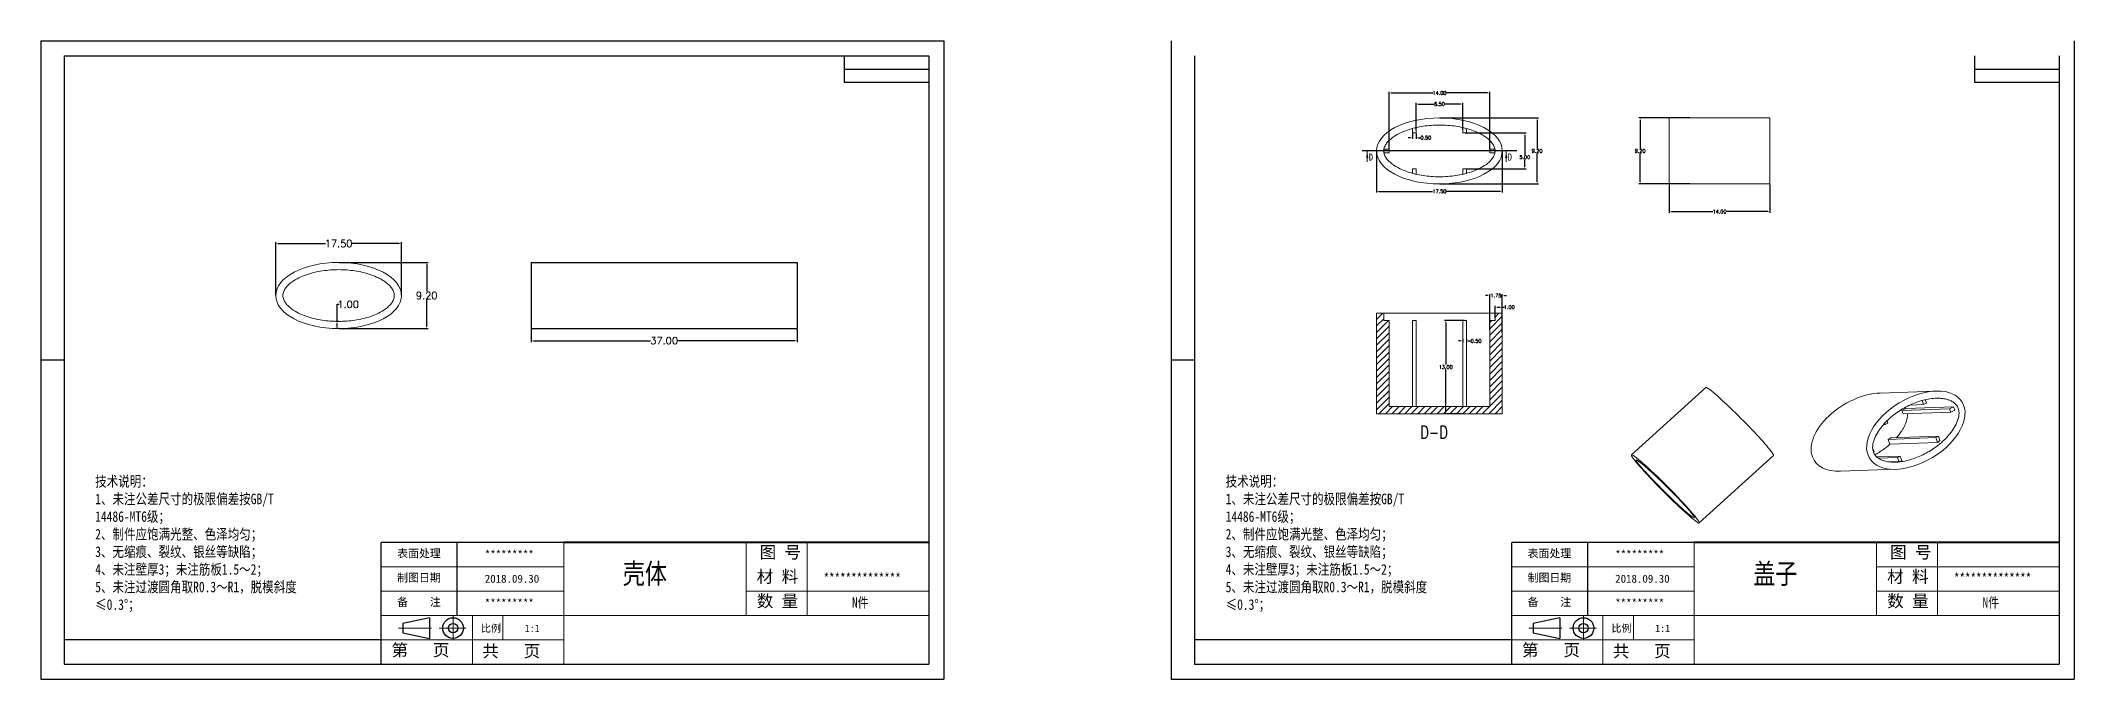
# Model space of a CAD drawing. Header units: inches. Extents: x 2021 to 2602, y 573 to 662.
# Drawn here: x 2318.5 to 2601.5, y 573 to 661.8 of the extents above; entities that cross this region are included whole.
import ezdxf

# ---------------------------------------------------------------- set-up
doc = ezdxf.new("R2010")
doc.units = ezdxf.units.IN
doc.linetypes.add('CENTER2', pattern=[28.575, 19.05, -3.175, 3.175, -3.175])
doc.layers.add('文字', color=81, linetype='Continuous')
for name, color, linetype, lineweight in [('粗实线', 7, 'Continuous', 30), ('细实线', 3, 'Continuous', 9), ('细点划线', 2, 'CENTER2', 9)]:
    doc.layers.add(name, color=color, linetype=linetype, lineweight=lineweight)
doc.styles.add('SLDTEXTSTYLE3', font='TXT', dxfattribs={"width": 0.75, "bigfont": 'bigfont'})
doc.styles.add('SLDTEXTSTYLE6', font='TXT', dxfattribs={"width": 0.7})
doc.styles.get("Standard").update_dxf_attribs({"font": 'txt', "bigfont": 'gbcbig.shx'})
doc.styles.add('宋体', font='', dxfattribs={"width": 0.8, "height": 3.5})
doc.styles.get('宋体').set_extended_font_data('SimSun')
doc.dimstyles.new('1', dxfattribs={"dimtxt": 0.5, "dimasz": 0.3, "dimexe": 0.18, "dimexo": 0.0625, "dimgap": 0.09, "dimtad": 0, "dimtih": 1, "dimtoh": 1, "dimzin": 0, "dimdsep": 46, "dimtxsty": 'Standard', "dimcen": 0, "dimadec": 0, "dimazin": 2, "dimtfac": 1, "dimtofl": 0, "dimtmove": 0, "dimatfit": 3, "dimfxl": 0, "dimtolj": 1, "dimtzin": 0, "dimarcsym": 0})
doc.dimstyles.new('1.5', dxfattribs={"dimtxt": 1, "dimasz": 0.3, "dimexe": 0.18, "dimexo": 0.0625, "dimgap": 0.09, "dimtad": 0, "dimtih": 1, "dimtoh": 1, "dimzin": 0, "dimdsep": 46, "dimtxsty": 'Standard', "dimcen": 0, "dimadec": 0, "dimazin": 2, "dimtfac": 1, "dimtofl": 0, "dimtmove": 0, "dimatfit": 3, "dimfxl": 0, "dimtolj": 1, "dimtzin": 0, "dimarcsym": 0})

# ---------------------------------------------------------------- blocks, each defined once
blk = doc.blocks.new('*D164')
at = {"color": 0, "lineweight": -2, "transparency": 16777216}
for p, q in [((2504.41, 646.43), (2504.41, 640.69)), ((2521.91, 646.43), (2521.91, 640.69)), ((2504.71, 640.87), (2512.19, 640.87)), ((2521.61, 640.87), (2514.12, 640.87))]:
    blk.add_line(p, q, dxfattribs=at)
at = {"color": 0, "transparency": 16777216}
for points in [[(2504.71, 640.92), (2504.71, 640.82), (2504.41, 640.87)], [(2521.61, 640.92), (2521.61, 640.82), (2521.91, 640.87)]]:
    blk.add_solid(points, dxfattribs=at)
at = {"layer": 'Defpoints', "color": 0, "transparency": 16777216}
for p in [(2504.41, 646.5), (2521.91, 646.5), (2521.91, 640.87)]:
    blk.add_point(p, dxfattribs=at)
at = {"color": 0, "transparency": 16777216, "insert": (2513.16, 640.87), "char_height": 0.5, "attachment_point": 5}
blk.add_mtext('\\A1;17.50', dxfattribs=at)
blk = doc.blocks.new('*D165')
at = {"color": 0, "lineweight": -2, "transparency": 16777216}
for p, q in [((2513.22, 651.1), (2526.93, 651.1)), ((2526.75, 650.8), (2526.75, 646.84)), ((2526.75, 642.2), (2526.75, 646.16)), ((2513.22, 641.9), (2526.93, 641.9))]:
    blk.add_line(p, q, dxfattribs=at)
at = {"color": 0, "transparency": 16777216}
for points in [[(2526.7, 650.8), (2526.8, 650.8), (2526.75, 651.1)], [(2526.7, 642.2), (2526.8, 642.2), (2526.75, 641.9)]]:
    blk.add_solid(points, dxfattribs=at)
at = {"layer": 'Defpoints', "color": 0, "transparency": 16777216}
for p in [(2513.16, 651.1), (2526.75, 651.1), (2513.16, 641.9)]:
    blk.add_point(p, dxfattribs=at)
at = {"color": 0, "transparency": 16777216, "insert": (2526.75, 646.5), "char_height": 0.5, "attachment_point": 5}
blk.add_mtext('\\A1;9.20', dxfattribs=at)
blk = doc.blocks.new('*D166')
at = {"color": 0, "lineweight": -2, "transparency": 16777216}
for p, q in [((2509.91, 649.43), (2509.91, 653.2)), ((2510.21, 653.02), (2512.36, 653.02)), ((2516.11, 653.02), (2513.96, 653.02)), ((2516.41, 649.43), (2516.41, 653.2))]:
    blk.add_line(p, q, dxfattribs=at)
at = {"color": 0, "transparency": 16777216}
for points in [[(2510.21, 653.07), (2510.21, 652.97), (2509.91, 653.02)], [(2516.11, 653.07), (2516.11, 652.97), (2516.41, 653.02)]]:
    blk.add_solid(points, dxfattribs=at)
at = {"layer": 'Defpoints', "color": 0, "transparency": 16777216}
for p in [(2516.41, 653.02), (2509.91, 649.37), (2516.41, 649.37)]:
    blk.add_point(p, dxfattribs=at)
at = {"color": 0, "transparency": 16777216, "insert": (2513.16, 653.02), "char_height": 0.5, "attachment_point": 5}
blk.add_mtext('\\A1;6.50', dxfattribs=at)
blk = doc.blocks.new('*D167')
at = {"color": 0, "lineweight": -2, "transparency": 16777216}
for p, q in [((2506.16, 646.81), (2506.16, 654.74)), ((2506.46, 654.56), (2512.23, 654.56)), ((2519.86, 654.56), (2514.08, 654.56)), ((2520.16, 646.81), (2520.16, 654.74))]:
    blk.add_line(p, q, dxfattribs=at)
at = {"color": 0, "transparency": 16777216}
for points in [[(2506.46, 654.61), (2506.46, 654.51), (2506.16, 654.56)], [(2519.86, 654.61), (2519.86, 654.51), (2520.16, 654.56)]]:
    blk.add_solid(points, dxfattribs=at)
at = {"layer": 'Defpoints', "color": 0, "transparency": 16777216}
for p in [(2520.16, 654.56), (2506.16, 646.75), (2520.16, 646.75)]:
    blk.add_point(p, dxfattribs=at)
at = {"color": 0, "transparency": 16777216, "insert": (2513.16, 654.56), "char_height": 0.5, "attachment_point": 5}
blk.add_mtext('\\A1;14.00', dxfattribs=at)
blk = doc.blocks.new('*D168')
at = {"color": 0, "lineweight": -2, "transparency": 16777216}
for p, q in [((2509.11, 648.34), (2508.81, 648.34)), ((2509.41, 648.93), (2509.41, 648.16)), ((2509.91, 648.93), (2509.91, 648.16)), ((2510.21, 648.34), (2510.51, 648.34))]:
    blk.add_line(p, q, dxfattribs=at)
at = {"color": 0, "transparency": 16777216}
for points in [[(2509.11, 648.39), (2509.11, 648.29), (2509.41, 648.34)], [(2510.21, 648.39), (2510.21, 648.29), (2509.91, 648.34)]]:
    blk.add_solid(points, dxfattribs=at)
at = {"layer": 'Defpoints', "color": 0, "transparency": 16777216}
for p in [(2509.41, 649), (2509.91, 649), (2509.91, 648.34)]:
    blk.add_point(p, dxfattribs=at)
at = {"color": 0, "transparency": 16777216, "insert": (2511.26, 648.34), "char_height": 0.5, "attachment_point": 5}
blk.add_mtext('\\A1;0.50', dxfattribs=at)
blk = doc.blocks.new('*D169')
at = {"color": 0, "lineweight": -2, "transparency": 16777216}
for p, q in [((2516.72, 649), (2525.22, 649)), ((2525.04, 648.7), (2525.04, 645.97)), ((2516.97, 644), (2525.22, 644)), ((2525.04, 644.3), (2525.04, 645.29))]:
    blk.add_line(p, q, dxfattribs=at)
at = {"color": 0, "transparency": 16777216}
for points in [[(2524.99, 648.7), (2525.09, 648.7), (2525.04, 649)], [(2524.99, 644.3), (2525.09, 644.3), (2525.04, 644)]]:
    blk.add_solid(points, dxfattribs=at)
at = {"layer": 'Defpoints', "color": 0, "transparency": 16777216}
for p in [(2516.66, 649), (2525.04, 649), (2516.91, 644)]:
    blk.add_point(p, dxfattribs=at)
at = {"color": 0, "transparency": 16777216, "insert": (2525.04, 645.63), "char_height": 0.5, "attachment_point": 5}
blk.add_mtext('\\A1;5.00', dxfattribs=at)
blk = doc.blocks.new('*D170')
at = {"color": 0, "lineweight": -2, "transparency": 16777216}
for p, q in [((2519.86, 626.38), (2519.56, 626.38)), ((2520.16, 621.6), (2520.16, 626.56)), ((2521.91, 621.17), (2521.91, 626.56)), ((2522.21, 626.38), (2522.51, 626.38))]:
    blk.add_line(p, q, dxfattribs=at)
at = {"color": 0, "transparency": 16777216}
for points in [[(2519.86, 626.43), (2519.86, 626.33), (2520.16, 626.38)], [(2522.21, 626.43), (2522.21, 626.33), (2521.91, 626.38)]]:
    blk.add_solid(points, dxfattribs=at)
at = {"layer": 'Defpoints', "color": 0, "transparency": 16777216}
for p in [(2521.91, 626.38), (2520.16, 621.54), (2521.91, 621.11)]:
    blk.add_point(p, dxfattribs=at)
at = {"color": 0, "transparency": 16777216, "insert": (2521.03, 626.38), "char_height": 0.5, "attachment_point": 5}
blk.add_mtext('\\A1;1.75', dxfattribs=at)
blk = doc.blocks.new('*D171')
at = {"color": 0, "lineweight": -2, "transparency": 16777216}
for p, q in [((2520.91, 623.21), (2520.91, 624.93)), ((2521.21, 624.75), (2521.61, 624.75)), ((2521.91, 623.76), (2521.91, 624.93)), ((2521.91, 624.75), (2522.21, 624.75))]:
    blk.add_line(p, q, dxfattribs=at)
at = {"color": 0, "transparency": 16777216}
for points in [[(2521.21, 624.8), (2521.21, 624.7), (2520.91, 624.75)], [(2521.61, 624.8), (2521.61, 624.7), (2521.91, 624.75)]]:
    blk.add_solid(points, dxfattribs=at)
at = {"layer": 'Defpoints', "color": 0, "transparency": 16777216}
for p in [(2520.91, 623.14), (2521.91, 624.75), (2521.91, 623.7)]:
    blk.add_point(p, dxfattribs=at)
at = {"color": 0, "transparency": 16777216, "insert": (2522.88, 624.75), "char_height": 0.5, "attachment_point": 5}
blk.add_mtext('\\A1;1.00', dxfattribs=at)
blk = doc.blocks.new('*D172')
at = {"color": 0, "lineweight": -2, "transparency": 16777216}
for p, q in [((2516.11, 620.05), (2515.81, 620.05)), ((2516.41, 620.28), (2516.41, 619.87)), ((2516.91, 620.28), (2516.91, 619.87)), ((2517.21, 620.05), (2517.51, 620.05))]:
    blk.add_line(p, q, dxfattribs=at)
at = {"color": 0, "transparency": 16777216}
for points in [[(2516.11, 620.1), (2516.11, 620), (2516.41, 620.05)], [(2517.21, 620.1), (2517.21, 620), (2516.91, 620.05)]]:
    blk.add_solid(points, dxfattribs=at)
at = {"layer": 'Defpoints', "color": 0, "transparency": 16777216}
for p in [(2516.41, 620.34), (2516.91, 620.34), (2516.91, 620.05)]:
    blk.add_point(p, dxfattribs=at)
at = {"color": 0, "transparency": 16777216, "insert": (2518.26, 620.05), "char_height": 0.5, "attachment_point": 5}
blk.add_mtext('\\A1;0.50', dxfattribs=at)
blk = doc.blocks.new('*D173')
at = {"color": 0, "lineweight": -2, "transparency": 16777216}
for p, q in [((2516.59, 622.91), (2513.85, 622.91)), ((2514.03, 622.61), (2514.03, 616.75)), ((2514.03, 610.21), (2514.03, 616.07)), ((2516.25, 609.91), (2513.85, 609.91))]:
    blk.add_line(p, q, dxfattribs=at)
at = {"color": 0, "transparency": 16777216}
for points in [[(2513.98, 622.61), (2514.08, 622.61), (2514.03, 622.91)], [(2513.98, 610.21), (2514.08, 610.21), (2514.03, 609.91)]]:
    blk.add_solid(points, dxfattribs=at)
at = {"layer": 'Defpoints', "color": 0, "transparency": 16777216}
for p in [(2514.03, 622.91), (2516.66, 622.91), (2516.31, 609.91)]:
    blk.add_point(p, dxfattribs=at)
at = {"color": 0, "transparency": 16777216, "insert": (2514.03, 616.41), "char_height": 0.5, "attachment_point": 5}
blk.add_mtext('\\A1;13.00', dxfattribs=at)
blk = doc.blocks.new('*D174')
at = {"color": 0, "lineweight": -2, "transparency": 16777216}
for p, q in [((2545.15, 641.83), (2545.15, 637.88)), ((2559.15, 641.83), (2559.15, 637.88)), ((2545.45, 638.06), (2551.22, 638.06)), ((2558.85, 638.06), (2553.07, 638.06))]:
    blk.add_line(p, q, dxfattribs=at)
at = {"color": 0, "transparency": 16777216}
for points in [[(2545.45, 638.11), (2545.45, 638.01), (2545.15, 638.06)], [(2558.85, 638.11), (2558.85, 638.01), (2559.15, 638.06)]]:
    blk.add_solid(points, dxfattribs=at)
at = {"layer": 'Defpoints', "color": 0, "transparency": 16777216}
for p in [(2545.15, 641.9), (2559.15, 641.9), (2559.15, 638.06)]:
    blk.add_point(p, dxfattribs=at)
at = {"color": 0, "transparency": 16777216, "insert": (2552.15, 638.06), "char_height": 0.5, "attachment_point": 5}
blk.add_mtext('\\A1;14.00', dxfattribs=at)
blk = doc.blocks.new('*D175')
at = {"color": 0, "lineweight": -2, "transparency": 16777216}
for p, q in [((2548.01, 651.1), (2540.91, 651.1)), ((2541.09, 650.8), (2541.09, 646.84)), ((2541.09, 642.2), (2541.09, 646.16)), ((2548.01, 641.9), (2540.91, 641.9))]:
    blk.add_line(p, q, dxfattribs=at)
at = {"color": 0, "transparency": 16777216}
for points in [[(2541.04, 650.8), (2541.14, 650.8), (2541.09, 651.1)], [(2541.04, 642.2), (2541.14, 642.2), (2541.09, 641.9)]]:
    blk.add_solid(points, dxfattribs=at)
at = {"layer": 'Defpoints', "color": 0, "transparency": 16777216}
for p in [(2541.09, 651.1), (2548.07, 651.1), (2548.07, 641.9)]:
    blk.add_point(p, dxfattribs=at)
at = {"color": 0, "transparency": 16777216, "insert": (2541.09, 646.5), "char_height": 0.5, "attachment_point": 5}
blk.add_mtext('\\A1;9.20', dxfattribs=at)
blk = doc.blocks.new('*D182')
at = {"color": 0, "lineweight": -2, "transparency": 16777216}
for p, q in [((2386.75, 621.71), (2386.75, 619.9)), ((2387.05, 620.08), (2403.33, 620.08)), ((2423.45, 620.08), (2407.17, 620.08)), ((2423.75, 621.71), (2423.75, 619.9))]:
    blk.add_line(p, q, dxfattribs=at)
at = {"color": 0, "transparency": 16777216}
for points in [[(2387.05, 620.13), (2387.05, 620.03), (2386.75, 620.08)], [(2423.45, 620.13), (2423.45, 620.03), (2423.75, 620.08)]]:
    blk.add_solid(points, dxfattribs=at)
at = {"layer": 'Defpoints', "color": 0, "transparency": 16777216}
for p in [(2386.75, 621.77), (2423.75, 621.77), (2423.75, 620.08)]:
    blk.add_point(p, dxfattribs=at)
at = {"color": 0, "transparency": 16777216, "insert": (2405.25, 620.08), "char_height": 1, "attachment_point": 5}
blk.add_mtext('\\A1;37.00', dxfattribs=at)
blk = doc.blocks.new('*D184')
at = {"color": 0, "lineweight": -2, "transparency": 16777216}
for p, q in [((2351.19, 626.43), (2351.19, 633.79)), ((2351.49, 633.61), (2358.1, 633.61)), ((2368.39, 633.61), (2361.78, 633.61)), ((2368.69, 626.43), (2368.69, 633.79))]:
    blk.add_line(p, q, dxfattribs=at)
at = {"color": 0, "transparency": 16777216}
for points in [[(2351.49, 633.66), (2351.49, 633.56), (2351.19, 633.61)], [(2368.39, 633.66), (2368.39, 633.56), (2368.69, 633.61)]]:
    blk.add_solid(points, dxfattribs=at)
at = {"layer": 'Defpoints', "color": 0, "transparency": 16777216}
for p in [(2368.69, 633.61), (2351.19, 626.37), (2368.69, 626.37)]:
    blk.add_point(p, dxfattribs=at)
at = {"color": 0, "transparency": 16777216, "insert": (2359.94, 633.61), "char_height": 1, "attachment_point": 5}
blk.add_mtext('\\A1;17.50', dxfattribs=at)
blk = doc.blocks.new('*D185')
at = {"color": 0, "lineweight": -2, "transparency": 16777216}
for p, q in [((2360, 630.97), (2372.39, 630.97)), ((2372.21, 630.67), (2372.21, 626.96)), ((2372.21, 622.07), (2372.21, 625.78)), ((2360, 621.77), (2372.39, 621.77))]:
    blk.add_line(p, q, dxfattribs=at)
at = {"color": 0, "transparency": 16777216}
for points in [[(2372.16, 630.67), (2372.26, 630.67), (2372.21, 630.97)], [(2372.16, 622.07), (2372.26, 622.07), (2372.21, 621.77)]]:
    blk.add_solid(points, dxfattribs=at)
at = {"layer": 'Defpoints', "color": 0, "transparency": 16777216}
for p in [(2359.94, 630.97), (2359.94, 621.77), (2372.21, 621.77)]:
    blk.add_point(p, dxfattribs=at)
at = {"color": 0, "transparency": 16777216, "insert": (2372.21, 626.37), "char_height": 1, "attachment_point": 5}
blk.add_mtext('\\A1;9.20', dxfattribs=at)
blk = doc.blocks.new('*D186')
at = {"color": 0, "lineweight": -2, "transparency": 16777216}
for p, q in [((2359.99, 622.77), (2359.54, 622.77)), ((2359.72, 622.77), (2359.72, 625.15)), ((2359.72, 625.15), (2360.02, 625.15)), ((2359.94, 621.77), (2359.54, 621.77)), ((2359.72, 622.07), (2359.72, 622.47))]:
    blk.add_line(p, q, dxfattribs=at)
at = {"color": 0, "transparency": 16777216}
for points in [[(2359.67, 622.47), (2359.77, 622.47), (2359.72, 622.77)], [(2359.67, 622.07), (2359.77, 622.07), (2359.72, 621.77)]]:
    blk.add_solid(points, dxfattribs=at)
at = {"layer": 'Defpoints', "color": 0, "transparency": 16777216}
for p in [(2359.72, 622.77), (2360.05, 622.77), (2360, 621.77)]:
    blk.add_point(p, dxfattribs=at)
at = {"color": 0, "transparency": 16777216, "insert": (2361.27, 625.15), "char_height": 1, "attachment_point": 5}
blk.add_mtext('\\A1;1.00', dxfattribs=at)

msp = doc.modelspace()

# ---------------------------------------------------------------- hatches: boundary and pattern name
at = {"linetype": 'Continuous', "lineweight": 0}
h = msp.add_hatch(dxfattribs=at)
h.set_pattern_fill('ANSI31', color=4, scale=0.2, style=0)
h.paths.add_polyline_path([(2504.407, 609.911), (2521.907, 609.911), (2521.907, 623.911), (2520.907, 623.911), (2520.907, 622.911), (2520.157, 622.911), (2520.157, 610.911), (2506.157, 610.911), (2506.157, 622.911), (2505.407, 622.911), (2505.407, 623.911), (2504.407, 623.911)], flags=0)

# ---------------------------------------------------------------- linework, layer by layer
for p, q in [((2318.476, 661.842), (2444.185, 661.842)), ((2318.476, 661.842), (2318.476, 572.957)), ((2321.729, 659.726), (2442.069, 659.726)), ((2321.729, 659.726), (2321.729, 575.073)), ((2430.312, 659.726), (2430.312, 656.052)), ((2442.069, 659.726), (2442.069, 575.073)), ((2444.185, 661.842), (2444.185, 572.957)), ((2475.812, 661.842), (2475.812, 572.957)), ((2479.065, 659.726), (2479.065, 575.073)), ((2587.648, 659.726), (2587.648, 656.052)), ((2599.405, 659.726), (2599.405, 575.073)), ((2601.521, 661.842), (2601.521, 572.957)), ((2430.312, 657.889), (2442.069, 657.889)), ((2587.648, 657.889), (2599.405, 657.889)), ((2430.312, 656.052), (2442.069, 656.052)), ((2587.648, 656.052), (2599.405, 656.052)), ((2386.75, 630.972), (2423.75, 630.972)), ((2386.75, 630.972), (2386.75, 621.772)), ((2423.75, 630.972), (2423.75, 621.772)), ((2386.75, 621.772), (2423.75, 621.772)), ((2321.729, 617.399), (2318.476, 617.399)), ((2479.065, 617.399), (2475.812, 617.399)), ((2318.476, 614.107), (2318.476, 572.957)), ((2475.812, 614.107), (2475.812, 572.957)), ((2391.277, 592.004), (2365.882, 592.004)), ((2365.882, 575.073), (2365.882, 592.004)), ((2376.463, 581.845), (2376.463, 592.004)), ((2548.613, 592.004), (2523.218, 592.004)), ((2523.218, 575.073), (2523.218, 592.004)), ((2533.799, 581.845), (2533.799, 592.004)), ((2365.882, 578.459), (2321.729, 578.459)), ((2523.218, 578.459), (2479.065, 578.459)), ((2321.729, 575.073), (2442.069, 575.073)), ((2479.065, 575.073), (2599.405, 575.073)), ((2318.476, 572.957), (2444.185, 572.957)), ((2318.476, 572.957), (2376.675, 572.957)), ((2475.812, 572.957), (2601.521, 572.957)), ((2475.812, 572.957), (2534.011, 572.957))]:
    msp.add_line(p, q)
at = {"color": 7, "linetype": 'Continuous', "lineweight": 15}
for p, q in [((2559.147, 651.097), (2545.147, 651.097)), ((2545.147, 651.097), (2545.147, 646.497)), ((2559.147, 651.097), (2559.147, 646.497)), ((2509.407, 649.62), (2509.407, 648.997)), ((2509.407, 648.997), (2509.907, 648.997)), ((2509.907, 648.997), (2509.907, 649.744)), ((2516.407, 648.997), (2516.407, 649.744)), ((2516.907, 648.997), (2516.407, 648.997)), ((2516.907, 649.62), (2516.907, 648.997)), ((2506.157, 646.747), (2505.429, 646.747)), ((2505.429, 646.247), (2506.157, 646.247)), ((2506.157, 646.247), (2506.157, 646.747)), ((2520.157, 646.247), (2520.157, 646.747)), ((2520.157, 646.747), (2520.885, 646.747)), ((2520.885, 646.247), (2520.157, 646.247)), ((2545.147, 646.497), (2545.147, 641.897)), ((2559.147, 646.497), (2559.147, 641.897)), ((2509.407, 643.374), (2509.407, 643.997)), ((2509.407, 643.997), (2509.907, 643.997)), ((2509.907, 643.997), (2509.907, 643.25)), ((2516.407, 643.997), (2516.407, 643.25)), ((2516.907, 643.997), (2516.407, 643.997)), ((2516.907, 643.374), (2516.907, 643.997)), ((2545.147, 641.897), (2559.147, 641.897)), ((2504.407, 623.911), (2504.407, 609.911)), ((2505.407, 623.911), (2504.407, 623.911)), ((2505.407, 622.911), (2505.407, 623.911)), ((2506.157, 622.911), (2505.407, 622.911)), ((2506.157, 622.911), (2506.157, 610.911)), ((2509.407, 622.911), (2509.907, 622.911)), ((2509.407, 622.911), (2509.407, 610.911)), ((2509.907, 622.911), (2509.907, 610.911)), ((2516.407, 622.911), (2516.407, 610.911)), ((2516.907, 622.911), (2516.407, 622.911)), ((2516.907, 622.911), (2516.907, 610.911)), ((2520.157, 622.911), (2520.157, 610.911)), ((2520.907, 622.911), (2520.157, 622.911)), ((2520.907, 623.911), (2520.907, 622.911)), ((2521.907, 623.911), (2520.907, 623.911)), ((2521.907, 623.911), (2521.907, 609.911)), ((2550.213, 613.595), (2539.878, 604.207)), ((2582.214, 613.077), (2574.485, 612.805)), ((2580.543, 611.187), (2580.33, 611.764)), ((2580.924, 611.384), (2580.543, 611.187)), ((2580.745, 611.871), (2580.924, 611.384)), ((2521.907, 609.911), (2504.407, 609.911)), ((2520.157, 610.911), (2506.157, 610.911)), ((2575.141, 608.612), (2575.206, 608.435)), ((2575.206, 608.435), (2575.588, 608.631)), ((2575.588, 608.631), (2575.471, 608.948)), ((2577.536, 610.36), (2578.091, 610.646)), ((2584.161, 610.593), (2577.536, 610.36)), ((2577.705, 609.9), (2577.536, 610.36)), ((2584.33, 610.133), (2577.705, 609.9)), ((2578.091, 610.646), (2577.987, 610.8)), ((2584.716, 610.879), (2578.091, 610.646)), ((2580.543, 611.187), (2578.613, 611.119)), ((2584.161, 610.593), (2584.716, 610.879)), ((2584.33, 610.133), (2584.161, 610.593)), ((2584.885, 610.42), (2584.33, 610.133)), ((2575.206, 608.435), (2574.977, 608.427)), ((2582.231, 606.591), (2575.606, 606.357)), ((2575.987, 606.554), (2575.606, 606.357)), ((2575.606, 606.357), (2575.858, 605.67)), ((2582.484, 605.904), (2575.858, 605.67)), ((2582.612, 606.787), (2575.987, 606.554)), ((2582.612, 606.787), (2582.231, 606.591)), ((2582.231, 606.591), (2582.484, 605.904)), ((2582.823, 606.215), (2582.612, 606.787)), ((2549.313, 594.714), (2559.648, 604.102)), ((2573.489, 605.088), (2573.451, 605.087)), ((2573.489, 605.088), (2573.452, 605.07)), ((2573.658, 604.629), (2573.489, 605.088)), ((2573.556, 604.577), (2573.658, 604.629)), ((2577.276, 604.035), (2574.012, 603.92)), ((2576.895, 603.838), (2574.235, 603.745)), ((2575.799, 603.22), (2577.105, 603.266)), ((2576.895, 603.838), (2577.276, 604.035)), ((2577.105, 603.266), (2576.895, 603.838)), ((2577.276, 604.035), (2577.529, 603.348)), ((2568.979, 601.911), (2576.709, 602.184))]:
    msp.add_line(p, q, dxfattribs=at)
at = {"color": 1}
msp.add_line((2523.907, 646.497), (2502.407, 646.497), dxfattribs=at)
at = {"color": 7, "linetype": 'Continuous', "lineweight": 0}
for p, q in [((2503.107, 644.977), (2503.107, 646.497)), ((2522.446, 644.977), (2522.446, 646.497))]:
    msp.add_line(p, q, dxfattribs=at)
at = {"color": 7, "linetype": 'Continuous', "lineweight": 15}
for centre, major_axis, ratio in [((2513.157, 646.497), (-8.75, 0), 0.5257143), ((2359.942, 626.372), (-8.75, 0), 0.5257143), ((2579.461, 607.63), (6.45, 3.899), 0.5905962), ((2544.595, 599.46), (-4.718, 4.746), 0.0658256)]:
    msp.add_ellipse(centre, major_axis=major_axis, ratio=ratio, dxfattribs=at)
for centre, major_axis, ratio, start_param, end_param in [((2554.93, 608.849), (-4.718, 4.746), 0.0658256, 3.6876322, 6.2803414), ((2571.732, 607.358), (6.45, 3.899), 0.5905962, 0.8137692, 3.0274756), ((2554.93, 608.849), (-4.718, 4.746), 0.0658256, 3.1393622, 3.6876322), ((2571.732, 607.358), (6.45, 3.899), 0.5905962, 3.0274756, 3.9553317)]:
    msp.add_ellipse(centre, major_axis=major_axis, ratio=ratio, start_param=start_param, end_param=end_param, dxfattribs=at)
for points, knots in [([(2520.907, 646.497), (2520.907, 646.692), (2520.867, 646.881), (2520.725, 647.242), (2520.628, 647.408), (2520.399, 647.719), (2520.269, 647.862), (2519.992, 648.126), (2519.844, 648.248), (2519.535, 648.476), (2519.374, 648.582), (2519.045, 648.778), (2518.877, 648.868), (2518.365, 649.121), (2518.013, 649.266), (2517.29, 649.516), (2516.92, 649.623), (2516.181, 649.8), (2515.808, 649.871), (2514.686, 650.042), (2513.929, 650.097), (2512.783, 650.097), (2512.401, 650.083), (2511.643, 650.028), (2511.267, 649.986), (2510.147, 649.817), (2509.41, 649.648), (2508.326, 649.275), (2507.968, 649.129), (2507.283, 648.793), (2506.954, 648.602), (2506.335, 648.15), (2506.043, 647.887), (2505.696, 647.422), (2505.598, 647.257), (2505.453, 646.898), (2505.41, 646.708), (2505.405, 646.318), (2505.445, 646.126), (2505.584, 645.764), (2505.68, 645.598), (2505.908, 645.285), (2506.037, 645.142), (2506.314, 644.876), (2506.461, 644.754), (2506.926, 644.409), (2507.257, 644.215), (2507.941, 643.877), (2508.294, 643.732), (2509.382, 643.353), (2510.125, 643.181), (2511.624, 642.953), (2512.385, 642.897), (2513.916, 642.897), (2514.674, 642.951), (2516.172, 643.178), (2516.914, 643.348), (2518.004, 643.725), (2518.359, 643.87), (2519.048, 644.21), (2519.38, 644.404), (2519.838, 644.742), (2519.985, 644.862), (2520.262, 645.126), (2520.394, 645.27), (2520.624, 645.581), (2520.724, 645.75), (2520.83, 646.02), (2520.858, 646.112), (2520.897, 646.301), (2520.907, 646.4), (2520.907, 646.497)], [0, 0, 0, 0, 0.015625, 0.015625, 0.03125, 0.03125, 0.046875, 0.046875, 0.0625, 0.0625, 0.078125, 0.078125, 0.09375, 0.09375, 0.125, 0.125, 0.15625, 0.15625, 0.1875, 0.1875, 0.25, 0.25, 0.28125, 0.28125, 0.3125, 0.3125, 0.375, 0.375, 0.40625, 0.40625, 0.4375, 0.4375, 0.46875, 0.46875, 0.484375, 0.484375, 0.5, 0.5, 0.515625, 0.515625, 0.53125, 0.53125, 0.546875, 0.546875, 0.5625, 0.5625, 0.59375, 0.59375, 0.625, 0.625, 0.6875, 0.6875, 0.75, 0.75, 0.8125, 0.8125, 0.875, 0.875, 0.90625, 0.90625, 0.9375, 0.9375, 0.953125, 0.953125, 0.96875, 0.96875, 0.984375, 0.984375, 0.9921875, 0.9921875, 1, 1, 1, 1]), ([(2367.692, 626.372), (2367.692, 626.567), (2367.651, 626.756), (2367.509, 627.117), (2367.412, 627.282), (2367.183, 627.593), (2367.053, 627.737), (2366.776, 628.001), (2366.628, 628.122), (2366.319, 628.35), (2366.158, 628.457), (2365.829, 628.653), (2365.661, 628.743), (2365.149, 628.996), (2364.797, 629.14), (2364.074, 629.391), (2363.704, 629.497), (2362.965, 629.674), (2362.592, 629.746), (2361.47, 629.916), (2360.713, 629.971), (2359.568, 629.972), (2359.185, 629.958), (2358.427, 629.903), (2358.051, 629.861), (2356.931, 629.692), (2356.194, 629.523), (2355.11, 629.149), (2354.752, 629.004), (2354.067, 628.668), (2353.738, 628.477), (2353.119, 628.024), (2352.827, 627.761), (2352.48, 627.296), (2352.382, 627.131), (2352.237, 626.773), (2352.194, 626.582), (2352.19, 626.192), (2352.229, 626.001), (2352.368, 625.639), (2352.464, 625.473), (2352.692, 625.159), (2352.821, 625.016), (2353.098, 624.751), (2353.245, 624.628), (2353.71, 624.284), (2354.042, 624.09), (2354.725, 623.751), (2355.078, 623.606), (2356.167, 623.228), (2356.909, 623.056), (2358.408, 622.828), (2359.17, 622.772), (2360.7, 622.771), (2361.458, 622.826), (2362.956, 623.052), (2363.698, 623.223), (2364.788, 623.6), (2365.143, 623.745), (2365.832, 624.085), (2366.164, 624.279), (2366.622, 624.616), (2366.769, 624.737), (2367.047, 625), (2367.178, 625.144), (2367.408, 625.455), (2367.508, 625.624), (2367.614, 625.894), (2367.643, 625.986), (2367.681, 626.176), (2367.692, 626.274), (2367.692, 626.372)], [0, 0, 0, 0, 0.015625, 0.015625, 0.03125, 0.03125, 0.046875, 0.046875, 0.0625, 0.0625, 0.078125, 0.078125, 0.09375, 0.09375, 0.125, 0.125, 0.15625, 0.15625, 0.1875, 0.1875, 0.25, 0.25, 0.28125, 0.28125, 0.3125, 0.3125, 0.375, 0.375, 0.40625, 0.40625, 0.4375, 0.4375, 0.46875, 0.46875, 0.484375, 0.484375, 0.5, 0.5, 0.515625, 0.515625, 0.53125, 0.53125, 0.546875, 0.546875, 0.5625, 0.5625, 0.59375, 0.59375, 0.625, 0.625, 0.6875, 0.6875, 0.75, 0.75, 0.8125, 0.8125, 0.875, 0.875, 0.90625, 0.90625, 0.9375, 0.9375, 0.953125, 0.953125, 0.96875, 0.96875, 0.984375, 0.984375, 0.9921875, 0.9921875, 1, 1, 1, 1]), ([(2520.907, 623.911), (2520.907, 623.911), (2520.867, 623.911), (2520.725, 623.911), (2520.627, 623.911), (2520.398, 623.911), (2520.268, 623.911), (2519.991, 623.911), (2519.843, 623.911), (2519.534, 623.911), (2519.372, 623.911), (2519.043, 623.911), (2518.875, 623.911), (2518.362, 623.911), (2518.009, 623.911), (2517.286, 623.911), (2516.916, 623.911), (2516.176, 623.911), (2515.803, 623.911), (2514.679, 623.911), (2513.922, 623.911), (2512.776, 623.911), (2512.393, 623.911), (2511.635, 623.911), (2511.258, 623.911), (2510.137, 623.911), (2509.399, 623.911), (2508.315, 623.911), (2507.957, 623.911), (2507.272, 623.911), (2506.943, 623.911), (2506.324, 623.911), (2506.032, 623.911), (2505.688, 623.911), (2505.591, 623.911), (2505.449, 623.911), (2505.407, 623.911), (2505.407, 623.911)], [0, 0, 0, 0, 0.03125, 0.03125, 0.0625, 0.0625, 0.09375, 0.09375, 0.125, 0.125, 0.15625, 0.15625, 0.1875, 0.1875, 0.25, 0.25, 0.3125, 0.3125, 0.375, 0.375, 0.5, 0.5, 0.5625, 0.5625, 0.625, 0.625, 0.75, 0.75, 0.8125, 0.8125, 0.875, 0.875, 0.9375, 0.9375, 0.96875, 0.96875, 1, 1, 1, 1]), ([(2585.369, 610.678), (2585.303, 610.857), (2585.209, 611.015), (2584.979, 611.291), (2584.849, 611.405), (2584.569, 611.6), (2584.422, 611.681), (2584.121, 611.815), (2583.968, 611.869), (2583.655, 611.957), (2583.496, 611.991), (2583.179, 612.042), (2583.021, 612.059), (2582.545, 612.09), (2582.228, 612.084), (2581.592, 612.031), (2581.274, 611.983), (2580.651, 611.855), (2580.343, 611.774), (2579.429, 611.489), (2578.834, 611.243), (2577.96, 610.793), (2577.673, 610.63), (2577.115, 610.281), (2576.842, 610.095), (2576.045, 609.499), (2575.54, 609.053), (2574.841, 608.284), (2574.617, 608.01), (2574.208, 607.431), (2574.021, 607.126), (2573.702, 606.467), (2573.568, 606.11), (2573.461, 605.547), (2573.442, 605.356), (2573.453, 604.97), (2573.484, 604.778), (2573.613, 604.417), (2573.707, 604.257), (2573.935, 603.979), (2574.065, 603.864), (2574.344, 603.666), (2574.492, 603.585), (2574.792, 603.45), (2574.946, 603.395), (2575.416, 603.261), (2575.734, 603.213), (2576.37, 603.171), (2576.688, 603.176), (2577.646, 603.256), (2578.27, 603.39), (2579.49, 603.77), (2580.089, 604.018), (2581.256, 604.619), (2581.815, 604.967), (2582.88, 605.764), (2583.389, 606.213), (2584.092, 606.988), (2584.314, 607.26), (2584.724, 607.844), (2584.912, 608.153), (2585.147, 608.644), (2585.218, 608.812), (2585.341, 609.163), (2585.393, 609.348), (2585.463, 609.724), (2585.482, 609.918), (2585.472, 610.208), (2585.462, 610.304), (2585.428, 610.494), (2585.402, 610.588), (2585.369, 610.678)], [0, 0, 0, 0, 0.015625, 0.015625, 0.03125, 0.03125, 0.046875, 0.046875, 0.0625, 0.0625, 0.078125, 0.078125, 0.09375, 0.09375, 0.125, 0.125, 0.15625, 0.15625, 0.1875, 0.1875, 0.25, 0.25, 0.28125, 0.28125, 0.3125, 0.3125, 0.375, 0.375, 0.40625, 0.40625, 0.4375, 0.4375, 0.46875, 0.46875, 0.484375, 0.484375, 0.5, 0.5, 0.515625, 0.515625, 0.53125, 0.53125, 0.546875, 0.546875, 0.5625, 0.5625, 0.59375, 0.59375, 0.625, 0.625, 0.6875, 0.6875, 0.75, 0.75, 0.8125, 0.8125, 0.875, 0.875, 0.90625, 0.90625, 0.9375, 0.9375, 0.953125, 0.953125, 0.96875, 0.96875, 0.984375, 0.984375, 0.9921875, 0.9921875, 1, 1, 1, 1]), ([(2576.766, 606.581), (2576.858, 606.684), (2577.095, 606.952), (2577.395, 607.365), (2577.673, 607.805), (2577.886, 608.202), (2578.071, 608.626), (2578.201, 609.029), (2578.275, 609.4), (2578.304, 609.683), (2578.296, 609.857), (2578.293, 609.921)], [0, 0, 0, 0, 0.11514, 0.2994075, 0.4184186, 0.5380414, 0.6604099, 0.7843199, 0.8673038, 0.9516163, 1, 1, 1, 1]), ([(2540.88, 602.91), (2540.973, 602.794), (2541.082, 602.664), (2541.322, 602.386), (2541.447, 602.245), (2541.704, 601.959), (2541.834, 601.815), (2542.092, 601.536), (2542.221, 601.398), (2542.477, 601.125), (2542.605, 600.99), (2542.856, 600.727), (2542.979, 600.599), (2543.345, 600.221), (2543.582, 599.978), (2544.048, 599.508), (2544.275, 599.28), (2544.714, 598.846), (2544.926, 598.638), (2545.545, 598.037), (2545.934, 597.667), (2546.483, 597.157), (2546.66, 596.995), (2546.997, 596.691), (2547.158, 596.548), (2547.615, 596.15), (2547.887, 595.922), (2548.23, 595.662), (2548.332, 595.588), (2548.501, 595.483), (2548.568, 595.45), (2548.65, 595.443), (2548.666, 595.469), (2548.611, 595.591), (2548.58, 595.645), (2548.479, 595.793), (2548.409, 595.887), (2548.226, 596.117), (2548.117, 596.247), (2547.878, 596.524), (2547.753, 596.666), (2547.495, 596.953), (2547.365, 597.096), (2547.107, 597.376), (2546.978, 597.515), (2546.592, 597.926), (2546.341, 598.188), (2545.853, 598.693), (2545.614, 598.937), (2544.913, 599.646), (2544.475, 600.078), (2543.648, 600.881), (2543.257, 601.253), (2542.523, 601.935), (2542.186, 602.239), (2541.575, 602.772), (2541.3, 603.001), (2540.957, 603.262), (2540.855, 603.334), (2540.686, 603.439), (2540.619, 603.472), (2540.56, 603.476), (2540.547, 603.469), (2540.539, 603.436), (2540.544, 603.41), (2540.581, 603.327), (2540.614, 603.271), (2540.691, 603.159), (2540.721, 603.117), (2540.792, 603.021), (2540.834, 602.968), (2540.88, 602.91)], [0, 0, 0, 0, 0.015625, 0.015625, 0.03125, 0.03125, 0.046875, 0.046875, 0.0625, 0.0625, 0.078125, 0.078125, 0.09375, 0.09375, 0.125, 0.125, 0.15625, 0.15625, 0.1875, 0.1875, 0.25, 0.25, 0.28125, 0.28125, 0.3125, 0.3125, 0.375, 0.375, 0.40625, 0.40625, 0.4375, 0.4375, 0.46875, 0.46875, 0.484375, 0.484375, 0.5, 0.5, 0.515625, 0.515625, 0.53125, 0.53125, 0.546875, 0.546875, 0.5625, 0.5625, 0.59375, 0.59375, 0.625, 0.625, 0.6875, 0.6875, 0.75, 0.75, 0.8125, 0.8125, 0.875, 0.875, 0.90625, 0.90625, 0.9375, 0.9375, 0.953125, 0.953125, 0.96875, 0.96875, 0.984375, 0.984375, 0.9921875, 0.9921875, 1, 1, 1, 1]), ([(2573.755, 604.21), (2573.843, 604.257), (2574.149, 604.418), (2574.654, 604.741), (2575.271, 605.175), (2575.662, 605.505), (2575.858, 605.67)], [0, 0, 0, 0, 0.1193378, 0.4106055, 0.7047581, 1, 1, 1, 1])]:
    msp.add_open_spline(points, degree=3, knots=knots, dxfattribs=at)
for points in [[(2584.885, 610.42), (2584.851, 610.584), (2584.795, 610.738), (2584.716, 610.879)], [(2582.484, 605.904), (2582.598, 606.005), (2582.712, 606.108), (2582.823, 606.215)], [(2577.105, 603.266), (2577.247, 603.29), (2577.388, 603.317), (2577.529, 603.348)]]:
    msp.add_open_spline(points, degree=3, dxfattribs=at)
at = {"color": 7, "linetype": 'Continuous', "lineweight": 0}
for points in [[(2503.107, 646.497), (2502.947, 645.497), (2503.267, 645.497)], [(2522.446, 646.497), (2522.286, 645.497), (2522.606, 645.497)]]:
    msp.add_solid(points, dxfattribs=at)
at = {"layer": '粗实线', "color": 7, "lineweight": 40}
for p, q in [((2442.069, 592.004), (2391.277, 592.004)), ((2599.405, 592.004), (2548.613, 592.004))]:
    msp.add_line(p, q, dxfattribs=at)
at = {"layer": '粗实线', "color": 7}
for p, q in [((2372.574, 581.528), (2368.874, 580.744)), ((2368.874, 580.744), (2368.874, 579.436)), ((2372.574, 581.528), (2372.574, 578.629)), ((2529.91, 581.528), (2526.21, 580.744)), ((2526.21, 580.744), (2526.21, 579.436)), ((2529.91, 581.528), (2529.91, 578.629)), ((2368.874, 579.436), (2372.574, 578.629)), ((2526.21, 579.436), (2529.91, 578.629))]:
    msp.add_line(p, q, dxfattribs=at)
for centre, radius in [((2375.867, 580.09), 1.438), ((2375.867, 580.09), 0.654), ((2533.203, 580.09), 1.438), ((2533.203, 580.09), 0.654)]:
    msp.add_circle(centre, radius, dxfattribs=at)
at = {"layer": '细实线', "color": 7}
for p, q in [((2391.277, 592.004), (2391.277, 575.073)), ((2416.673, 592.004), (2416.673, 581.845)), ((2425.138, 592.004), (2425.138, 581.917)), ((2548.613, 592.004), (2548.613, 575.073)), ((2574.009, 592.004), (2574.009, 581.845)), ((2582.475, 592.004), (2582.475, 581.917)), ((2391.277, 588.617), (2365.882, 588.617)), ((2548.613, 588.617), (2523.218, 588.617)), ((2599.405, 588.617), (2574.009, 588.617)), ((2391.277, 585.231), (2365.882, 585.231)), ((2442.069, 585.231), (2416.673, 585.231)), ((2548.613, 585.231), (2523.218, 585.231)), ((2599.405, 585.231), (2574.009, 585.231)), ((2442.069, 581.845), (2365.882, 581.845)), ((2378.579, 581.845), (2378.579, 575.073)), ((2382.812, 581.845), (2382.812, 578.459)), ((2599.405, 581.845), (2523.218, 581.845)), ((2535.916, 581.845), (2535.916, 575.073)), ((2540.148, 581.845), (2540.148, 578.459)), ((2391.277, 578.459), (2365.882, 578.459)), ((2548.613, 578.459), (2523.218, 578.459))]:
    msp.add_line(p, q, dxfattribs=at)
at = {"layer": '细点划线', "color": 7}
for p, q in [((2375.867, 581.746), (2375.867, 578.459)), ((2533.203, 581.746), (2533.203, 578.459)), ((2368.284, 580.09), (2372.857, 580.09)), ((2373.943, 580.09), (2377.661, 580.09)), ((2525.62, 580.09), (2530.193, 580.09)), ((2531.279, 580.09), (2534.997, 580.09))]:
    msp.add_line(p, q, dxfattribs=at)

# ---------------------------------------------------------------- texts
at = {"color": 7, "linetype": 'Continuous', "char_height": 1, "attachment_point": 1, "style": 'SLDTEXTSTYLE6'}
for insert in [(2503.34, 646.141), (2522.678, 646.141)]:
    msp.add_mtext('D', dxfattribs=dict(at, insert=insert))
at = {"color": 0, "linetype": 'Continuous', "lineweight": 0, "insert": (2512.398, 608.225), "char_height": 1.75, "attachment_point": 2, "style": 'SLDTEXTSTYLE3'}
msp.add_mtext('{\\Ftxt,bigfont|c134;D-D}', dxfattribs=at)
at = {"width": 632.90249, "attachment_point": 1}
for s, insert, char_height in [('{\\fSimHei|b0|i0|c134|p49;表面处理}', (2368.09, 591.043), 1.11358), ('{\\fSimHei|b0|i0|c134|p49;*********}', (2380.287, 590.899), 1.11358), ('{\\fSimHei|b0|i0|c134|p49;表面处理}', (2525.426, 591.043), 1.11358), ('{\\fSimHei|b0|i0|c134|p49;*********}', (2537.623, 590.899), 1.11358), ('{\\fSimHei|b0|i0|c134|p49;制图日期}', (2368.09, 587.656), 1.11358), ('{\\fSimHei|b0|i0|c134|p49;2018.\\fSimHei|b0|i0|c0|p49;09\\fSimHei|b0|i0|c134|p49;.\\fSimHei|b0|i0|c0|p49;30}', (2380.287, 587.513), 1.113578), ('{\\fSimHei|b0|i0|c134|p49;制图日期}', (2525.426, 587.656), 1.11358), ('{\\fSimHei|b0|i0|c134|p49;2018.\\fSimHei|b0|i0|c0|p49;09\\fSimHei|b0|i0|c134|p49;.\\fSimHei|b0|i0|c0|p49;30}', (2537.623, 587.513), 1.113578), ('{\\fSimHei|b0|i0|c134|p49;备    注}', (2368.09, 584.27), 1.11358), ('{\\fSimHei|b0|i0|c134|p49;*********}', (2380.287, 584.127), 1.11358), ('{\\fSimHei|b0|i0|c134|p49;备    注}', (2525.426, 584.27), 1.11358), ('{\\fSimHei|b0|i0|c134|p49;*********}', (2537.623, 584.127), 1.11358)]:
    msp.add_mtext(s, dxfattribs=dict(at, insert=insert, char_height=char_height))
at = {"layer": '文字', "color": 0, "attachment_point": 1, "style": '宋体'}
for s, insert, char_height, width in [('{\\H1.111x;技术说明：\\P1、未注公差尺寸的极限偏差按GB/T 14486-MT6级；\\P2、制件应饱满光整、色泽均匀；\\P3、无缩痕、裂纹、银丝等缺陷；\\P4、未注壁厚3；未注筋板1.5～2；\\P5、未注过渡圆角取R0.3～R1，脱模斜度≤0.3%%D；}', (2326.066, 601.246), 1.3227, 29.79297), ('{\\H1.111x;技术说明：\\P1、未注公差尺寸的极限偏差按GB/T 14486-MT6级；\\P2、制件应饱满光整、色泽均匀；\\P3、无缩痕、裂纹、银丝等缺陷；\\P4、未注壁厚3；未注筋板1.5～2；\\P5、未注过渡圆角取R0.3～R1，脱模斜度≤0.3%%D；}', (2483.402, 601.246), 1.3227, 29.79297), ('壳体', (2399.497, 589.08), 2.8218, 36.07512), ('盖子', (2556.833, 589.08), 2.8218, 36.07512), ('{\\H1.111x;**************}', (2427.434, 587.733), 1.26979, 14.6802), ('{\\H1.111x;**************}', (2584.77, 587.733), 1.26979, 14.6802), ('{\\H1.111x;N件}', (2431.412, 584.347), 1.26979, 14.6802), ('{\\H1.111x;N件}', (2588.748, 584.347), 1.26979, 14.6802)]:
    msp.add_mtext(s, dxfattribs=dict(at, insert=insert, char_height=char_height, width=width))
at = {"layer": '细实线', "color": 7, "attachment_point": 1}
for s, insert, char_height, width in [('{\\fSimSun|b0|i0|c134|p54;图 号}', (2418.535, 591.49), 1.69305, 8.46526), ('{\\fSimSun|b0|i0|c134|p54;图 号}', (2575.871, 591.49), 1.69305, 8.46526), ('{\\fSimSun|b0|i0|c134|p54;材 料   }', (2418.133, 588.103), 1.69305, 8.46526), ('{\\fSimSun|b0|i0|c134|p54;材 料   }', (2575.47, 588.103), 1.69305, 8.46526), ('{\\fSimSun|b0|i0|c134|p54;数 量}', (2418.142, 584.701), 1.69305, 7.64943), ('{\\fSimSun|b0|i0|c134|p54;数 量}', (2575.478, 584.701), 1.69305, 7.64943), ('{\\fSimSun|b0|i0|c134|p54;比例}', (2379.765, 580.563), 1.01583, 4.45919), ('{\\fSimSun|b0|i0|c134|p54;1:1}', (2385.849, 580.563), 1.01583, 4.45919), ('{\\fSimSun|b0|i0|c134|p54;比例}', (2537.101, 580.563), 1.01583, 4.45919), ('{\\fSimSun|b0|i0|c134|p54;1:1}', (2543.185, 580.563), 1.01583, 4.45919), ('{\\fSimSun|b0|i0|c134|p54;第   页}', (2367.306, 577.877), 1.69305, 12.6979), ('{\\fSimSun|b0|i0|c134|p54; 共   页}', (2378.787, 577.733), 1.69305, 12.6979), ('{\\fSimSun|b0|i0|c134|p54;第   页}', (2524.642, 577.877), 1.69305, 12.6979), ('{\\fSimSun|b0|i0|c134|p54; 共   页}', (2536.123, 577.733), 1.69305, 12.6979)]:
    msp.add_mtext(s, dxfattribs=dict(at, insert=insert, char_height=char_height, width=width))

# ---------------------------------------------------------------- dimensions: what is measured, and where the dimension line sits
for base, p1, p2, dimstyle, picture, middle in [((2520.157, 654.56), (2506.157, 646.747), (2520.157, 646.747), '1', '*D167', (2513.157, 654.56)), ((2516.407, 653.016), (2509.907, 649.371), (2516.407, 649.371), '1', '*D166', (2513.157, 653.016)), ((2509.907, 648.344), (2509.407, 648.997), (2509.907, 648.997), '1', '*D168', (2511.264, 648.344)), ((2521.907, 640.866), (2504.407, 646.497), (2521.907, 646.497), '1', '*D164', (2513.157, 640.866)), ((2559.147, 638.063), (2545.147, 641.897), (2559.147, 641.897), '1', '*D174', (2552.147, 638.063)), ((2368.692, 633.614), (2351.192, 626.372), (2368.692, 626.372), '1.5', '*D184', (2359.942, 633.614)), ((2521.907, 624.752), (2520.907, 623.143), (2521.907, 623.698), '1', '*D171', (2522.881, 624.752)), ((2423.75, 620.082), (2386.75, 621.772), (2423.75, 621.772), '1.5', '*D182', (2405.25, 620.082)), ((2516.907, 620.047), (2516.407, 620.344), (2516.907, 620.344), '1', '*D172', (2518.264, 620.047))]:
    dim = msp.add_linear_dim(base=base, p1=p1, p2=p2, dimstyle=dimstyle)
    dim.commit()
    dim.dimension.update_dxf_attribs({"geometry": picture, "text_midpoint": middle})
for base, p1, p2, dimstyle, picture, middle in [((2526.754, 651.097), (2513.157, 641.897), (2513.157, 651.097), '1', '*D165', (2526.754, 646.497)), ((2541.092, 651.097), (2548.069, 641.897), (2548.069, 651.097), '1', '*D175', (2541.092, 646.497)), ((2372.21, 621.772), (2359.942, 630.972), (2359.942, 621.772), '1.5', '*D185', (2372.21, 626.372)), ((2514.028, 622.911), (2516.314, 609.911), (2516.657, 622.911), '1', '*D173', (2514.028, 616.411))]:
    dim = msp.add_linear_dim(base=base, p1=p1, p2=p2, angle=90, dimstyle=dimstyle)
    dim.commit()
    dim.dimension.update_dxf_attribs({"geometry": picture, "text_midpoint": middle})
for base, p1, p2, dimstyle, picture, middle in [((2525.041, 648.997), (2516.907, 643.997), (2516.657, 648.997), '1', '*D169', (2525.041, 645.633)), ((2359.717, 622.772), (2360.004, 621.772), (2360.049, 622.772), '1.5', '*D186', (2361.273, 625.147))]:
    dim = msp.add_linear_dim(base=base, p1=p1, p2=p2, angle=90, dimstyle=dimstyle)
    dim.commit()
    dim.dimension.update_dxf_attribs({"geometry": picture, "text_midpoint": middle, "dimtype": 160})
dim = msp.add_linear_dim(base=(2521.907, 626.378), p1=(2520.157, 621.535), p2=(2521.907, 621.111), dimstyle='1')
dim.commit()
dim.dimension.update_dxf_attribs({"geometry": '*D170', "text_midpoint": (2521.032, 626.378), "dimtype": 160})

doc.saveas('drawing.dxf')
